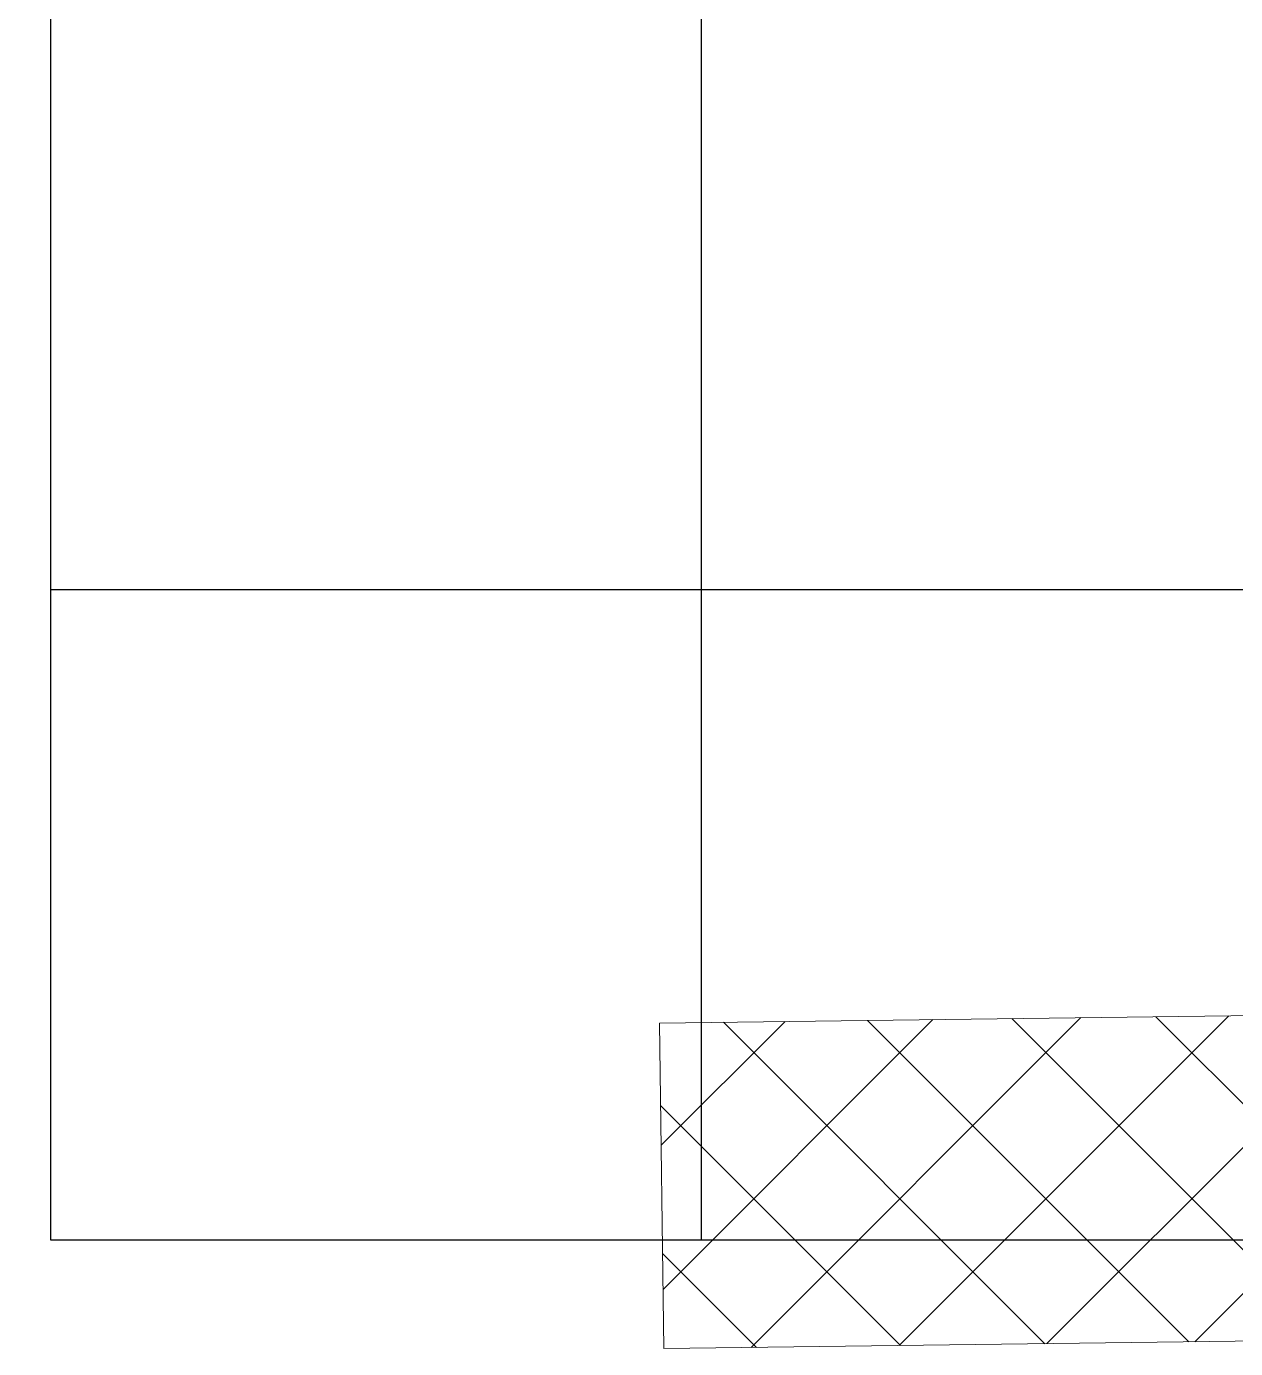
# Model space of a CAD drawing. Extents: x -509638 to 57327, y -29287 to 19916.
# Drawn here: x 19193 to 20308, y 1348 to 2567 of the extents above; entities that cross this region are included whole.
import ezdxf

# ---------------------------------------------------------------- set-up
doc = ezdxf.new("R2010")
doc.units = 0
doc.header["$LTSCALE"] = 0.25
doc.linetypes.add('DASHDOT', pattern=[25.4, 12.7, -6.35, 0, -6.35])
for name, color, linetype, lineweight in [('01-First Floor$0$C-HYDR-CTCH', 251, 'Continuous', 5), ('01-First Floor$0$Hatch', 252, 'Continuous', 5), ('01-First Floor$0$LOADING', 253, 'Continuous', 5), ('01-First Floor$0$Walls', 251, 'Continuous', 5), ('E-LITE-CLNG-CNDT', 6, 'DASHDOT', 35)]:
    doc.layers.add(name, color=color, linetype=linetype, lineweight=lineweight)
doc.layers.add('01-First Floor$0$FALSE CEILING', color=251, linetype='Continuous')

# ---------------------------------------------------------------- blocks, each defined once
blk = doc.blocks.new('01-First Floor$0$ME19011A-P')
for p, q in [((-0.425, 0), (0.425, 0)), ((-0.425, 0), (-0.425, -0.015)), ((0.425, 0), (0.425, -0.015)), ((-0.425, -0.015), (0.425, -0.015)), ((-0.3675, -0.0198), (-0.2325, -0.0198)), ((-0.3675, -0.0198), (-0.3675, -0.0399)), ((-0.36, -0.015), (-0.36, -0.0198)), ((-0.24, -0.015), (-0.24, -0.0198)), ((-0.2325, -0.0198), (-0.2325, -0.0399)), ((-0.15, -0.015), (-0.15, -0.04)), ((0, -0.015), (0, -0.04)), ((0.1, -0.015), (0.1, -0.045)), ((0.2, -0.045), (0.2, -0.015)), ((0.2818, -0.015), (0.2484, -0.015)), ((0.2484, -0.0243), (0.2484, -0.015)), ((0.2818, -0.0243), (0.2484, -0.0243)), ((0.2818, -0.0243), (0.2818, -0.015)), ((0.3211, -0.015), (0.2877, -0.015)), ((0.2877, -0.015), (0.2877, -0.0531)), ((0.3211, -0.0243), (0.2877, -0.0243)), ((0.3211, -0.0531), (0.3211, -0.015)), ((0.3623, -0.015), (0.3289, -0.015)), ((0.3289, -0.015), (0.3289, -0.0531)), ((0.3623, -0.0243), (0.3289, -0.0243)), ((0.3623, -0.0531), (0.3623, -0.015)), ((0.3682, -0.0243), (0.3682, -0.015)), ((0.3682, -0.015), (0.4016, -0.015)), ((0.3682, -0.0243), (0.4016, -0.0243)), ((0.4016, -0.0243), (0.4016, -0.015)), ((-0.15, -0.025), (0, -0.025)), ((-0.0402, -0.0312), (-0.0496, -0.0337)), ((-0.0376, -0.0409), (-0.0402, -0.0312)), ((0.1, -0.035), (0.2, -0.035)), ((-0.3675, -0.0399), (-0.2325, -0.0399)), ((-0.15, -0.04), (-0.1187, -0.04)), ((-0.0887, -0.04), (-0.0637, -0.04)), ((-0.0606, -0.0371), (-0.0787, -0.0432)), ((-0.0787, -0.0432), (-0.077, -0.0497)), ((-0.0582, -0.046), (-0.077, -0.0497)), ((-0.047, -0.0434), (-0.0376, -0.0409)), ((-0.0379, -0.04), (0, -0.04)), ((0.1, -0.045), (0.2, -0.045)), ((0.2877, -0.0531), (0.3211, -0.0531)), ((0.3289, -0.0531), (0.3623, -0.0531))]:
    blk.add_line(p, q)
at = {"color": 8, "const_width": 0.000601}
for points in [[(0.3044, -0.0531, -0.184574), (0.2977, -0.0636, -1.44364), (0.2961, -0.0581, -0.837915), (0.2969, -0.0664, -0.30536), (0.2839, -0.062, -1.584726), (0.2894, -0.0609, -0.253153), (0.2827, -0.0684, -0.874198), (0.2775, -0.0585, -0.915253), (0.2791, -0.0658, -0.223821), (0.2683, -0.0644, -1.703343), (0.272, -0.0597, -0.588962), (0.2621, -0.068, -0.717795), (0.2625, -0.0581, -0.983104), (0.2645, -0.0644, -0.326362), (0.2534, -0.0609, -0.758716), (0.2609, -0.0514, -0.906186), (0.2593, -0.0565, -0.189488), (0.2526, -0.0522, -0.7948), (0.2613, -0.0423, -1.223996), (0.2574, -0.047, -0.072149), (0.2534, -0.0403, -0.645886), (0.2609, -0.0324, -1.366917), (0.2574, -0.0371, -0.078415), (0.2542, -0.0308, -0.723006), (0.2613, -0.0256, -1.105484), (0.2582, -0.0292, -0.221197), (0.2566, -0.0243, -0.221197)], [(0.3456, -0.0531, 0.184574), (0.3523, -0.0636, 1.44364), (0.3539, -0.0581, 0.837915), (0.3531, -0.0664, 0.30536), (0.3661, -0.062, 1.584726), (0.3606, -0.0609, 0.253153), (0.3673, -0.0684, 0.874198), (0.3725, -0.0585, 0.915253), (0.3709, -0.0658, 0.223821), (0.3817, -0.0644, 1.703343), (0.378, -0.0597, 0.588962), (0.3879, -0.068, 0.717795), (0.3875, -0.0581, 0.983104), (0.3855, -0.0644, 0.326362), (0.3966, -0.0609, 0.758716), (0.3891, -0.0514, 0.906186), (0.3907, -0.0565, 0.189488), (0.3974, -0.0522, 0.7948), (0.3887, -0.0423, 1.223996), (0.3926, -0.047, 0.072149), (0.3966, -0.0403, 0.645886), (0.3891, -0.0324, 1.366917), (0.3926, -0.0371, 0.078415), (0.3958, -0.0308, 0.723006), (0.3887, -0.0256, 1.105484), (0.3918, -0.0292, 0.221197), (0.3934, -0.0243, 0.221197)]]:
    blk.add_lwpolyline(points, format="xyb", dxfattribs=at)
blk.add_lwpolyline([(-0.1187, -0.0482), (-0.0887, -0.0482), (-0.0887, -0.0382), (-0.1187, -0.0382)], close=True)
blk.add_circle((-0.0537, -0.04), 0.0075)
for centre, radius, start, end in [((-0.1037, -0.04), 0.01, 10.4593, 169.5407), ((-0.1037, -0.04), 0.0075, 14.0075, 165.9925), ((-0.0537, -0.04), 0.01, 45, 180)]:
    blk.add_arc(centre, radius, start, end)
blk = doc.blocks.new('01-First Floor$0$M.44.57.64')
at = {"layer": '01-First Floor$0$LOADING', "xscale": 1000.000000000002, "yscale": 1000.000000000002, "zscale": 1000.000000000002, "rotation": 225.9999036123427}
blk.add_blockref('01-First Floor$0$ME19011A-P', (-80806.9, 16720.7), dxfattribs=at)
blk = doc.blocks.new('01-First Floor')
at = {"layer": '01-First Floor$0$Hatch'}
h = blk.add_hatch(dxfattribs=at)
h.set_pattern_fill('ANSI37', color=256, scale=30)
h.set_pattern_definition([(45, (-1823.345, -13062.25), (-67.35192, 67.35192), []), (135, (-1823.345, -13062.25), (-67.35192, -67.35192), [])])
h.paths.add_polyline_path([(49129.3, 8855.6), (48525.4, 8847.5), (48529.3, 8559.1), (49133.2, 8567.2)])
h.paths.add_polyline_path([(41968.6, 8847.9), (41385, 8842.5), (41365.1, 8551.1), (41948.6, 8556.5)])
h.paths.add_polyline_path([(27591.6, 8840.5), (26992.5, 8836.4), (26986.8, 8543.4), (27585.9, 8547.5)])
h.paths.add_polyline_path([(34776.8, 8842.7), (34175.6, 8835.2), (34167.4, 8549.5), (34768.6, 8557)])
h.paths.add_polyline_path([(20372.4, 8849.8), (19765.9, 8827.9), (19780.4, 8535.4), (20386.9, 8557.2)])
h.paths.add_polyline_path([(13635.8, 8839.4), (12413.8, 8863.3), (12407.4, 8567.2), (13629.3, 8543.3)])
h.paths.add_polyline_path([(13649.8, 1639.3), (12434.8, 1623.6), (12421.4, 1331.2), (13636.4, 1346.9)])
h.paths.add_polyline_path([(13623.8, -5553.9), (12420.7, -5569.8), (12415, -5862.9), (13618.1, -5846.9)])
h.paths.add_polyline_path([(13642.3, -12752.6), (12445.6, -12764), (12448.4, -13058.5), (13645.1, -13047)])
h.paths.add_polyline_path([(6007.3, -12750.5), (5403.7, -12754.2), (5414.4, -13039.6), (6017.9, -13035.9)])
h.paths.add_polyline_path([(5991.8, -5552.5), (5395, -5550.9), (5394.9, -5852.1), (5991.7, -5853.6)])
h.paths.add_polyline_path([(6001.7, 1637.1), (5382.4, 1638.3), (5371.8, 1335.4), (5991.1, 1334.1)])
h.paths.add_polyline_path([(5978.4, 8816.5), (5377.7, 8830.9), (5374.1, 8541.3), (5974.8, 8526.8)])
h.paths.add_polyline_path([(-1220.7, 8814.6), (-1823.3, 8837.3), (-1821.5, 8549), (-1218.8, 8526.3)])
h.paths.add_polyline_path([(-1213, -5563.7), (-1815, -5570.7), (-1811.6, -5862.3), (-1209.6, -5855.3)])
h.paths.add_polyline_path([(-1195.5, -12758.3), (-1793.9, -12759.3), (-1789, -13060), (-1190.6, -13059)])
h.paths.add_polyline_path([(20391.2, -12745), (19785.5, -12758), (19791.3, -13059.2), (20396.9, -13046.2)])
h.paths.add_polyline_path([(20384.7, -5552.6), (19790.3, -5570.1), (19792.4, -5866.7), (20386.8, -5849.1)])
h.paths.add_polyline_path([(20376, 1655.5), (19777, 1647.8), (19781.1, 1347.6), (20380, 1355.3)])
h.paths.add_polyline_path([(27576.3, 1640.2), (26974.4, 1644.9), (26978.6, 1352.8), (27580.6, 1348.1)])
h.paths.add_polyline_path([(27580.1, -5542.5), (26976.2, -5560), (26989.7, -5860.1), (27589.8, -5839.1)])
h.paths.add_polyline_path([(27596.2, -12758.5), (26992.3, -12751.9), (26990, -13037.6), (27593.8, -13044.2)])
h.paths.add_polyline_path([(34794.7, -12748), (34197.4, -12762.6), (34206.4, -13062.3), (34803.7, -13047.7)])
h.paths.add_polyline_path([(34787.4, -5559.7), (34186.1, -5557.7), (34187.2, -5855), (34788.5, -5856.9)])
h.paths.add_polyline_path([(34750.9, 1644.2), (34170.1, 1648.9), (34189.8, 1359), (34770.6, 1354.3)])
h.paths.add_polyline_path([(41954.3, 1643.4), (41356.7, 1657.2), (41358.7, 1365.3), (41956.3, 1351.5)])
h.paths.add_polyline_path([(41955.3, -5555.1), (41386.9, -5562.7), (41388.7, -5856.9), (41957.1, -5849.3)])
h.paths.add_polyline_path([(41992.3, -12752.3), (41387.1, -12754.9), (41388.4, -13059.5), (41993.7, -13056.8)])
h.paths.add_polyline_path([(49166.6, -12752.8), (48578.6, -12736.7), (48565.4, -13043.9), (49153.3, -13060)])
h.paths.add_polyline_path([(49150.8, -5553.4), (48547.6, -5552.3), (48545.6, -5848.8), (49148.8, -5849.9)])
at = {"layer": '01-First Floor$0$C-HYDR-CTCH', "elevation": 0, "flags": 128}
blk.add_lwpolyline([(19777, 1647.8), (20376, 1655.5), (20380, 1355.3), (19781.1, 1347.6), (19777, 1647.8)], dxfattribs=at)
at = {"layer": '01-First Floor$0$FALSE CEILING', "linetype": 'Continuous'}
for p, q in [((19815.6, 1447.6), (19815.6, 5010)), ((19215.6, 2047.6), (23215.5, 2047.6))]:
    blk.add_line(p, q, dxfattribs=at)
at = {"layer": '01-First Floor$0$FALSE CEILING', "elevation": 0}
blk.add_lwpolyline([(23215.5, 1447.6), (19215.6, 1447.6), (19215.6, 5010), (23215.5, 5010)], close=True, dxfattribs=at)
at = {"layer": '01-First Floor$0$Walls'}
for p, q in [((19215.6, 1447.6), (19215.6, 5010)), ((19779.7, 1447.6, 0), (19215.6, 1447.6, 0))]:
    blk.add_line(p, q, dxfattribs=at)
at = {"layer": '01-First Floor$0$LOADING', "xscale": -1, "rotation": 135.9999036123427}
blk.add_blockref('01-First Floor$0$M.44.57.64', (88858.3, -41711.4, -0.1), dxfattribs=at)

msp = doc.modelspace()

# ---------------------------------------------------------------- block references
at = {"layer": 'E-LITE-CLNG-CNDT'}
msp.add_blockref('01-First Floor', (0, 0), dxfattribs=at)

doc.saveas('drawing.dxf')
